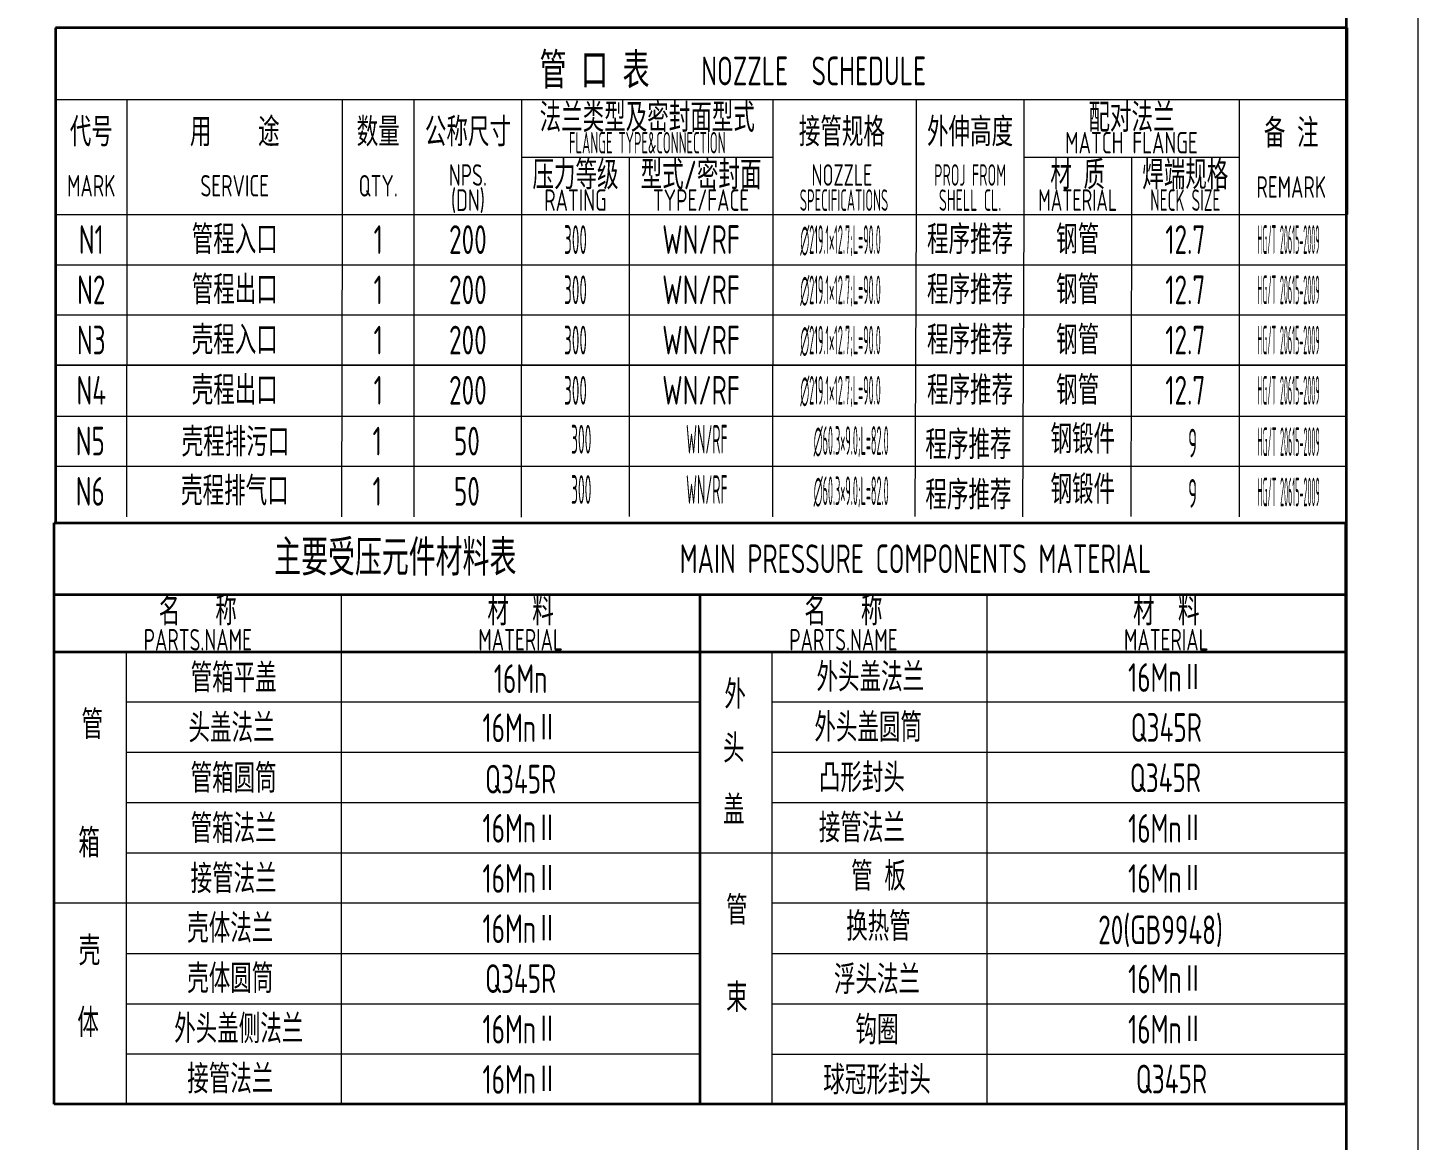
# Model space of a CAD drawing. Header units: millimetres. Extents: x 5765 to 6606, y -201 to 393.
# Drawn here: x 6412.2 to 6606, y -45.6 to 109.4 of the extents above; entities that cross this region are included whole.
import ezdxf
from ezdxf.enums import TextEntityAlignment as Align

# ---------------------------------------------------------------- set-up
doc = ezdxf.new("R2010")
doc.units = ezdxf.units.MM
for name, color, linetype, lineweight in [('1粗实线', 7, 'Continuous', 35), ('2细实线', 3, 'Continuous', 13), ('7文本', 2, 'Continuous', 13), ('9图表', 4, 'Continuous', 13)]:
    doc.layers.add(name, color=color, linetype=linetype, lineweight=lineweight)
doc.styles.add('lanpec', font='bpec_e.shx', dxfattribs={"width": 0.75, "bigfont": 'hztxt.shx'})

# ---------------------------------------------------------------- blocks, each defined once
blk = doc.blocks.new('A1')
at = {"layer": '1粗实线'}
blk.add_lwpolyline([(-816, 10), (-10, 10), (-10, 584), (-816, 584)], close=True, dxfattribs=at)
at = {"layer": '9图表'}
blk.add_lwpolyline([(-841, 0), (0, 0), (0, 594), (-841, 594)], close=True, dxfattribs=at)
blk = doc.blocks.new('管口表表头')
at = {"layer": '1粗实线'}
for p, q in [((-180, 0), (-180, -26)), ((0, 0), (-180, 0)), ((0, 0), (0, -26))]:
    blk.add_line(p, q, dxfattribs=at)
at = {"layer": '9图表'}
for p, q in [((-180, -10), (0, -10)), ((-180, -10), (0, -10)), ((-180, -26), (0, -26))]:
    blk.add_line(p, q, dxfattribs=at)
at = {"layer": '9图表', "color": 4}
for p, q in [((-170, -26), (-170, -10)), ((-140, -26), (-140, -10)), ((-130, -26), (-130, -10)), ((-115, -26), (-115, -10)), ((-80, -10), (-80, -26)), ((-60, -10), (-60, -26)), ((-45, -10), (-45, -26)), ((-15, -10), (-15, -26)), ((-115, -18), (-80, -18)), ((-100, -18), (-100, -26)), ((-45, -18), (-15, -18)), ((-30, -18), (-30, -26))]:
    blk.add_line(p, q, dxfattribs=at)
at = {"layer": '7文本', "color": 4, "style": 'lanpec', "width": 0.75}
for s, height, p in [('管 口 表', 5, (-112.51, -8.44)), ('NOZZLE  SCHEDULE', 4, (-89.97, -8))]:
    blk.add_text(s, height=height, dxfattribs=at).set_placement(p)
at = {"layer": '7文本', "color": 4, "style": 'lanpec'}
for s, height, width, p in [('法兰类型及密封面型式', 4, 0.75, (-97.5, -12.5)), ('配对法兰', 4, 0.75, (-30, -12.5)), ('代号', 4, 0.75, (-175, -14.5)), ('用    途', 4, 0.75, (-155, -14.5)), ('数量', 4, 0.75, (-135, -14.5)), ('公称尺寸', 4, 0.75, (-122.5, -14.5)), ('接管规格', 4, 0.75, (-70.37, -14.5)), ('外伸高度', 4, 0.75, (-52.5, -14.5)), ('备 注', 4, 0.75, (-7.73, -14.67)), ('FLANGE TYPE&CONNECTION', 3, 0.5, (-97.5, -16)), ('MATCH FLANGE', 3, 0.75, (-30, -16)), ('NPS.', 3, 0.75, (-122.5, -20.5)), ('压力等级', 4, 0.75, (-107.5, -20.5)), ('型式/密封面', 4, 0.75, (-90, -20.5)), ('NOZZLE', 3, 0.7, (-70.37, -20.5)), ('PROJ FROM', 3, 0.55, (-52.5, -20.5)), ('材 质', 4, 0.75, (-37.5, -20.5)), ('焊端规格', 4, 0.75, (-22.5, -20.5)), ('MARK', 3, 0.75, (-175, -22)), ('SERVICE', 3, 0.75, (-155, -22)), ('QTY.', 3, 0.75, (-135, -22)), ('REMARK', 3, 0.75, (-7.73, -22.17)), ('(DN)', 3, 0.75, (-122.5, -24)), ('RATING', 3, 0.75, (-107.5, -24)), ('TYPE/FACE', 3, 0.75, (-90, -24)), ('SPECIFICATIONS', 3, 0.5, (-70.07, -24)), ('SHELL CL.', 3, 0.55, (-52.5, -24)), ('MATERIAL', 3, 0.7, (-37.5, -24)), ('NECK SIZE', 3, 0.6, (-22.5, -24))]:
    blk.add_text(s, height=height, dxfattribs=dict(at, width=width)).set_placement(p, align=Align.MIDDLE_CENTER)

msp = doc.modelspace()

# ---------------------------------------------------------------- linework, layer by layer
at = {"layer": '1粗实线'}
for p, q in [((6416.062, 109.422), (6416.062, 40.45)), ((6415.91, 40.45), (6595.91, 40.45)), ((6415.91, -40.55), (6415.91, 40.45)), ((6595.91, 40.45), (6595.91, -40.55)), ((6415.91, 30.45), (6595.91, 30.45)), ((6505.91, 30.45), (6505.91, -40.55)), ((6595.91, 22.45), (6415.91, 22.45)), ((6595.91, -40.55), (6415.91, -40.55))]:
    msp.add_line(p, q, dxfattribs=at)
at = {"layer": '9图表'}
for p, q in [((6426.02, 41.29), (6426.062, 83.422)), ((6456.01, 41.3), (6456.062, 83.422)), ((6466.05, 41.3), (6466.062, 83.422)), ((6481.05, 41.25), (6481.062, 83.422)), ((6496.062, 83.422), (6496.04, 41.36)), ((6516.062, 83.422), (6516.03, 41.3)), ((6536.062, 83.422), (6535.85, 41.36)), ((6551.062, 83.422), (6550.85, 41.31)), ((6566.062, 83.313), (6565.95, 41.36)), ((6581.062, 83.313), (6581.05, 41.31)), ((6416.062, 76.422), (6596.062, 76.422)), ((6416.062, 69.422), (6596.062, 69.422)), ((6416.062, 62.422), (6596.062, 62.422)), ((6596.062, 62.422), (6416.062, 62.422)), ((6416.062, 62.422), (6596.062, 62.422)), ((6455.909, 30.45), (6455.909, -40.55)), ((6545.909, 30.45), (6545.909, -40.55)), ((6425.909, 22.45), (6425.909, -40.55)), ((6515.909, 22.45), (6515.909, -40.55)), ((6505.91, 15.45), (6425.909, 15.45)), ((6595.91, 15.45), (6515.909, 15.465)), ((6505.91, 8.45), (6425.909, 8.45)), ((6595.91, 8.45), (6515.909, 8.436)), ((6505.91, 1.45), (6425.909, 1.45)), ((6595.91, 1.45), (6515.909, 1.456)), ((6505.91, -5.55), (6425.903, -5.554)), ((6595.91, -5.55), (6505.91, -5.55)), ((6595.91, -5.55), (6505.91, -5.55)), ((6505.91, -12.55), (6415.91, -12.55)), ((6505.91, -12.55), (6415.91, -12.55)), ((6595.91, -12.55), (6515.909, -12.535))]:
    msp.add_line(p, q, dxfattribs=at)
at = {"layer": '9图表', "ltscale": 0.5}
for p, q in [((6415.92, 55.342), (6595.92, 55.342)), ((6415.92, 48.342), (6595.92, 48.342))]:
    msp.add_line(p, q, dxfattribs=at)
at = {"layer": '9图表', "color": 4}
for p, q in [((6425.909, -19.55), (6505.91, -19.55)), ((6515.909, -19.55), (6595.91, -19.55)), ((6425.909, -26.55), (6505.91, -26.55)), ((6515.909, -26.56), (6595.91, -26.56)), ((6425.909, -33.55), (6505.91, -33.55)), ((6515.909, -33.569), (6595.91, -33.569))]:
    msp.add_line(p, q, dxfattribs=at)

# ---------------------------------------------------------------- block references
at = {"layer": '2细实线'}
for name, p in [('A1', (6606.028, -200.559)), ('管口表表头', (6596.062, 109.422)), ('管口表表头', (6596.062, 109.422))]:
    msp.add_blockref(name, p, dxfattribs=at)

# ---------------------------------------------------------------- texts
at = {"layer": '7文本', "style": 'lanpec'}
for s, width, p in [('N1', 0.75, (6421.062, 79.922)), ('管程入口', 0.75, (6441.062, 79.922)), ('1', 0.75, (6461.062, 79.922)), ('200', 0.75, (6473.562, 79.922)), ('300', 0.45, (6488.562, 79.922)), ('WN/RF', 0.75, (6506.062, 79.922)), ('∅219.1×12.7;L=90.0', 0.3, (6525.508, 79.922)), ('程序推荐', 0.75, (6543.562, 79.922)), ('钢管', 0.75, (6558.562, 79.922)), ('12.7', 0.75, (6573.562, 79.922)), ('HG/T 20615-2009', 0.2, (6587.948, 79.922)), ('N2', 0.75, (6421.062, 72.922)), ('管程出口', 0.75, (6441.062, 72.922)), ('1', 0.75, (6461.062, 72.922)), ('200', 0.75, (6473.562, 72.922)), ('300', 0.45, (6488.562, 72.922)), ('WN/RF', 0.75, (6506.062, 72.922)), ('∅219.1×12.7;L=90.0', 0.3, (6525.508, 72.922)), ('程序推荐', 0.75, (6543.562, 72.922)), ('钢管', 0.75, (6558.562, 72.922)), ('12.7', 0.75, (6573.562, 72.922)), ('HG/T 20615-2009', 0.2, (6587.948, 72.922)), ('N3', 0.75, (6421.062, 65.922)), ('壳程入口', 0.75, (6441.062, 65.922)), ('1', 0.75, (6461.062, 65.922)), ('200', 0.75, (6473.562, 65.922)), ('300', 0.45, (6488.562, 65.922)), ('WN/RF', 0.75, (6506.062, 65.922)), ('∅219.1×12.7;L=90.0', 0.3, (6525.508, 65.922)), ('程序推荐', 0.75, (6543.562, 65.922)), ('钢管', 0.75, (6558.562, 65.922)), ('12.7', 0.75, (6573.562, 65.922)), ('HG/T 20615-2009', 0.2, (6587.948, 65.922)), ('N4', 0.75, (6421.062, 58.922)), ('壳程出口', 0.75, (6441.062, 58.922)), ('1', 0.75, (6461.062, 58.922)), ('200', 0.75, (6473.562, 58.922)), ('300', 0.45, (6488.562, 58.922)), ('WN/RF', 0.75, (6506.062, 58.922)), ('∅219.1×12.7;L=90.0', 0.3, (6525.508, 58.922)), ('程序推荐', 0.75, (6543.562, 58.922)), ('钢管', 0.75, (6558.562, 58.922)), ('12.7', 0.75, (6573.562, 58.922)), ('HG/T 20615-2009', 0.2, (6587.948, 58.922)), ('外头盖法兰', 0.75, (6529.658, 18.95)), ('管箱平盖', 0.75, (6440.908, 18.856)), ('16Mn', 0.75, (6480.909, 18.74)), ('16MnⅡ', 0.75, (6570.827, 18.902)), ('外', 0.75, (6510.813, 16.536)), ('头盖法兰', 0.75, (6440.612, 11.855)), ('16MnⅡ', 0.75, (6480.829, 11.902)), ('外头盖圆筒', 0.75, (6529.359, 11.94)), ('Q345R', 0.75, (6570.909, 11.94)), ('头', 0.75, (6510.623, 9.042)), ('管箱圆筒', 0.75, (6440.908, 4.856)), ('Q345R', 0.75, (6480.909, 4.74)), ('凸形封头', 0.75, (6528.479, 4.931)), ('Q345R', 0.75, (6570.787, 4.931)), ('盖', 0.75, (6510.623, 0.472)), ('管箱法兰', 0.75, (6440.908, -2.144)), ('接管法兰', 0.75, (6528.479, -2.069)), ('16MnⅡ', 0.75, (6480.829, -2.098)), ('16MnⅡ', 0.75, (6570.828, -2.118)), ('接管法兰', 0.75, (6440.908, -9.144)), ('16MnⅡ', 0.75, (6480.829, -9.098)), ('管 板', 0.75, (6530.79, -8.786)), ('16MnⅡ', 0.75, (6570.826, -9.098)), ('换热管', 0.75, (6530.79, -15.786)), ('壳体法兰', 0.75, (6440.439, -16.05)), ('16MnⅡ', 0.75, (6480.829, -16.098)), ('20(GB9948)', 0.75, (6570.111, -16.26)), ('壳', 0.75, (6420.812, -19.184)), ('壳体圆筒', 0.75, (6440.442, -23.05)), ('Q345R', 0.75, (6480.912, -23.05)), ('浮头法兰', 0.75, (6530.595, -23.195)), ('16MnⅡ', 0.75, (6570.83, -23.098)), ('体', 0.75, (6420.623, -29.208)), ('外头盖侧法兰', 0.75, (6441.619, -30.05)), ('16MnⅡ', 0.75, (6480.829, -30.098)), ('钩圈', 0.75, (6530.596, -30.204)), ('16MnⅡ', 0.75, (6570.83, -30.108)), ('接管法兰', 0.75, (6440.439, -37.05)), ('球冠形封头', 0.75, (6530.595, -37.176)), ('16MnⅡ', 0.75, (6480.829, -37.098)), ('Q345R', 0.75, (6571.632, -37.043))]:
    msp.add_text(s, height=4, dxfattribs=dict(at, width=width)).set_placement(p, align=Align.MIDDLE_CENTER)
at = {"layer": '7文本', "color": 2, "style": 'lanpec'}
for s, width, p in [('钢锻件', 0.75, (6559.277, 52.099)), ('N5', 0.75, (6420.92, 51.842)), ('壳程排污口', 0.75, (6441.159, 51.71)), ('1', 0.75, (6460.92, 51.842)), ('50', 0.75, (6473.42, 51.842)), ('300', 0.4, (6489.36, 52.099)), ('WN/RF', 0.4, (6506.86, 52.099)), ('∅60.3×9.0;L=82.0', 0.3, (6526.989, 51.928)), ('程序推荐', 0.75, (6543.336, 51.33)), ('9', 0.5, (6574.583, 51.57)), ('HG/T 20615-2009', 0.2, (6587.97, 51.76)), ('N6', 0.75, (6420.92, 44.842)), ('壳程排气口', 0.75, (6441.08, 44.895)), ('1', 0.75, (6460.92, 44.842)), ('50', 0.75, (6473.42, 44.842)), ('300', 0.4, (6489.36, 45.099)), ('WN/RF', 0.4, (6506.86, 45.099)), ('∅60.3×9.0;L=82.0', 0.3, (6526.989, 44.928)), ('程序推荐', 0.75, (6543.336, 44.33)), ('钢锻件', 0.75, (6559.277, 45.099)), ('9', 0.5, (6574.583, 44.57)), ('HG/T 20615-2009', 0.2, (6587.97, 44.76))]:
    msp.add_text(s, height=4, dxfattribs=dict(at, width=width)).set_placement(p, align=Align.MIDDLE_CENTER)
at = {"layer": '7文本', "color": 4, "style": 'lanpec', "width": 0.75}
for s, height, p in [('主要受压元件材料表', 5, (6463.443, 35.605)), ('MAIN PRESSURE COMPONENTS MATERIAL ', 4, (6536.762, 35.45)), ('名   称', 4, (6435.91, 28.164)), ('材  料', 4, (6480.909, 28.164)), ('名   称', 4, (6525.909, 28.164)), ('材  料', 4, (6570.909, 28.164)), ('PARTS.NAME', 3, (6435.91, 24.164)), ('MATERIAL', 3, (6480.909, 24.164)), ('PARTS.NAME', 3, (6525.909, 24.164)), ('MATERIAL', 3, (6570.909, 24.164))]:
    msp.add_text(s, height=height, dxfattribs=at).set_placement(p, align=Align.MIDDLE_CENTER)
at = {"layer": '7文本', "style": 'lanpec', "width": 0.75}
for s, p in [('管', (6419.699, 10.348)), ('箱', (6419.261, -6.17)), ('管', (6509.547, -15.529)), ('束', (6509.547, -27.682))]:
    msp.add_text(s, height=4, dxfattribs=at).set_placement(p)

doc.saveas('drawing.dxf')
